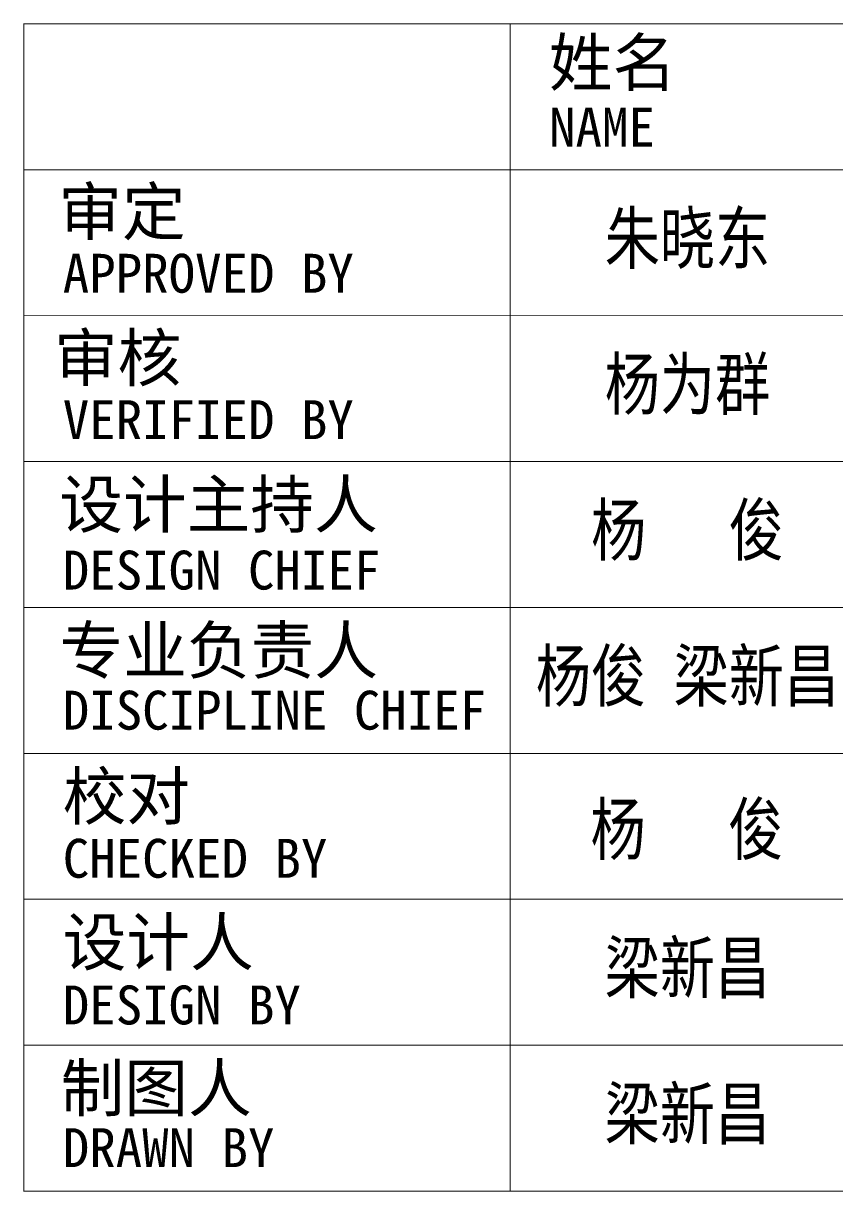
# Model space of a CAD drawing. Extents: x -228436 to 200315, y -41539 to 163917.
# Drawn here: x 66213 to 70384, y -8962 to -2957 of the extents above; entities that cross this region are included whole.
import ezdxf
from ezdxf.enums import TextEntityAlignment as Align

# ---------------------------------------------------------------- set-up
doc = ezdxf.new("R2010")
doc.units = 0
doc.header["$LTSCALE"] = 1000
doc.header["$MEASUREMENT"] = 0
doc.layers.add('00-图签签名_10', color=10, linetype='Continuous')
doc.styles.add('华文细黑', font='STXIHEI_0.TTF', dxfattribs={"width": 0.8, "height": 10})
doc.styles.add('图签信息$0$华文细黑', font='STXIHEI_0.TTF', dxfattribs={"height": 10})

# ---------------------------------------------------------------- blocks, each defined once
blk = doc.blocks.new('图签信息')
at = {"const_width": 0.05}
for points in [[(-62.5, 103.262), (-2.5, 103.262), (-2.5, 163.262), (-62.5, 163.262), (-62.5, 103.262)], [(-37.5, 163.262), (-37.5, 103.262)], [(-62.5, 155.762), (-2.5, 155.762)], [(-62.5, 148.262), (-2.5, 148.262)], [(-62.5, 140.762), (-2.5, 140.762)], [(-62.5, 133.262), (-2.5, 133.262)], [(-62.5, 125.762), (-2.5, 125.762)], [(-62.5, 118.262), (-2.5, 118.262)], [(-62.5, 110.762), (-2.5, 110.762)]]:
    blk.add_lwpolyline(points, dxfattribs=at)
at = {"style": '图签信息$0$华文细黑'}
for s, height, p in [('姓名', 2.4, (-35.504, 162.474)), ('NAME', 2, (-35.5, 158.956)), ('审定', 2.4, (-60.729, 154.808)), ('APPROVED BY', 2, (-60.5, 151.442)), ('审核', 2.4, (-60.955, 147.294)), ('VERIFIED BY', 2, (-60.5, 143.915)), ('设计主持人', 2.4, (-60.678, 139.762)), ('DESIGN CHIEF', 2, (-60.5, 136.185)), ('专业负责人', 2.4, (-60.667, 132.262)), ('DISCIPLINE CHIEF', 2, (-60.5, 128.984)), ('校对', 2.4, (-60.5, 124.762)), ('CHECKED BY', 2, (-60.5, 121.371)), ('设计人', 2.4, (-60.5, 117.262)), ('DESIGN BY', 2, (-60.5, 113.832)), ('制图人', 2.4, (-60.606, 109.762)), ('DRAWN BY', 2, (-60.5, 106.498))]:
    blk.add_text(s, height=height, dxfattribs=at).set_placement(p, align=Align.TOP_LEFT)
blk = doc.blocks.new('图签-A1')
at = {"color": 2}
blk.add_blockref('图签信息', (0, 0), dxfattribs=at)
blk = doc.blocks.new('X-104 13#平面')
at = {"xscale": 100, "yscale": 100, "zscale": 100}
blk.add_blockref('图签-A1', (72465.5, -19285.2), dxfattribs=at)

msp = doc.modelspace()

# ---------------------------------------------------------------- block references
msp.add_blockref('X-104 13#平面', (0, 0))

# ---------------------------------------------------------------- texts
at = {"layer": '00-图签签名_10', "char_height": 260, "attachment_point": 5, "style": '华文细黑'}
for s, insert, width in [('朱晓东', (69627, -4074.9), 14747.11), ('杨为群', (69627, -4824.9), 3209.775), ('杨   俊', (69627, -5574.9), 12329.131), ('杨俊 梁新昌', (69627, -6324.9), 13102.125), ('杨   俊', (69624.2, -7112.8), 4794.403), ('梁新昌', (69627, -7824.9), 6894.288), ('梁新昌', (69627, -8574.9), 7674.889)]:
    msp.add_mtext(s, dxfattribs=dict(at, insert=insert, width=width))

doc.saveas('drawing.dxf')
